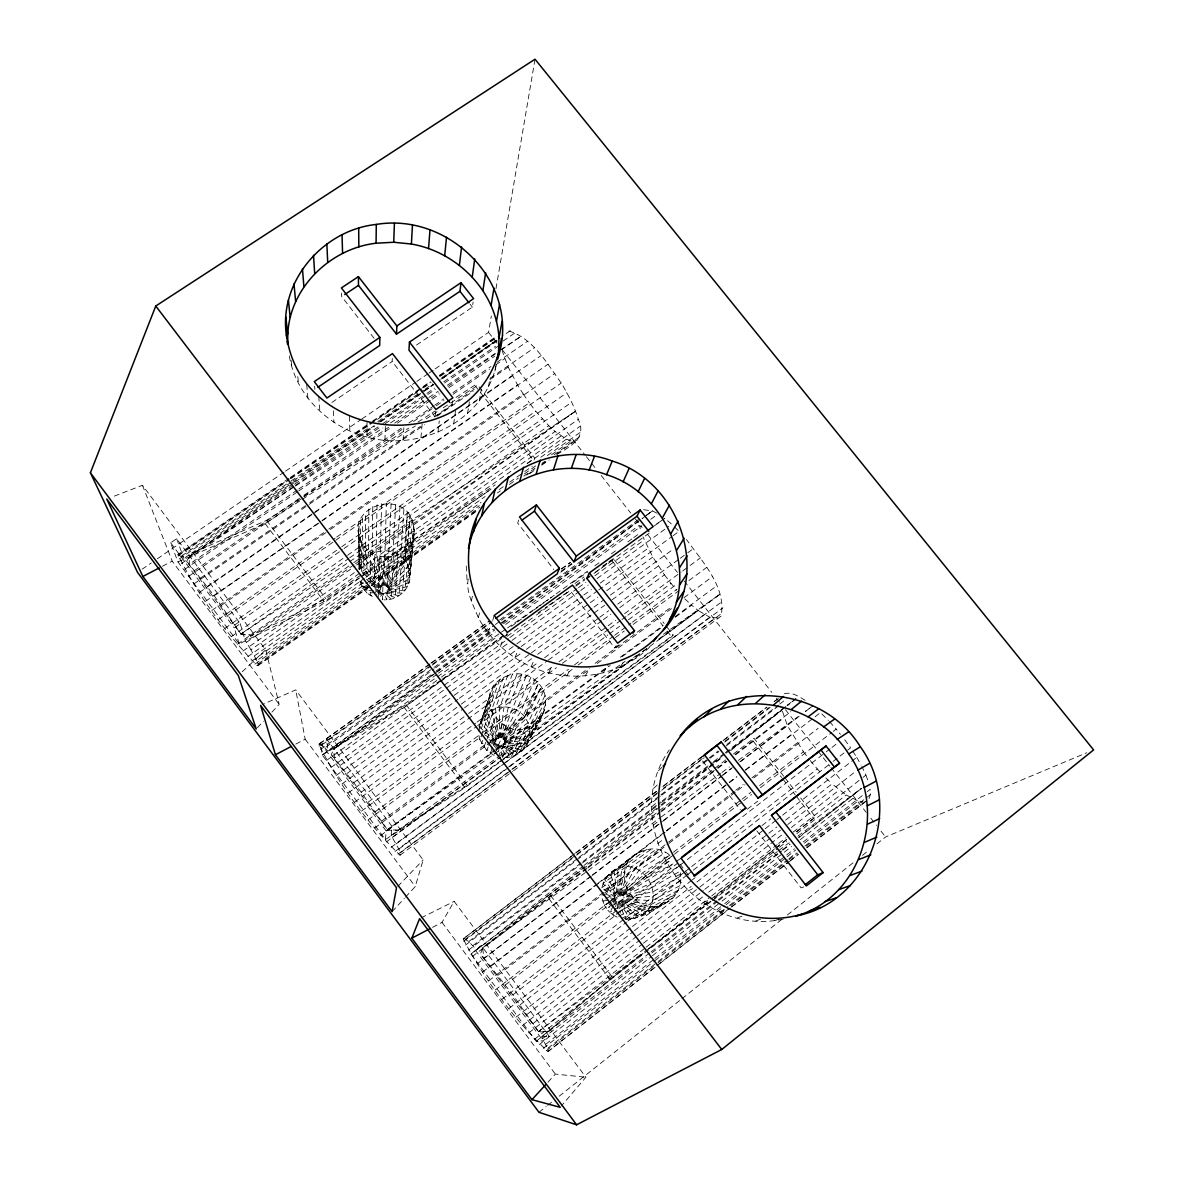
<?xml version="1.0" encoding="UTF-8"?>
<svg xmlns="http://www.w3.org/2000/svg" width="1184" height="1184" viewBox="0 0 1184 1184"><rect width="100%" height="100%" fill="white"/><g stroke="black" fill="none" stroke-linecap="round" stroke-linejoin="round"><path stroke-width="0.75" stroke-dasharray="5 3.75" d="M366.877 585.68L366.862 592.947L374.04 597.683M366.907 576.593L366.966 549.332C330.676 507.285 415.54 480.038 414.104 533.718L409.945 578.517C408.465 590.994 396.314 600.643 383.882 599.844M496.333 364.583C484.641 420.483 420.128 452.199 366.996 437.074L367.025 422.407M368.831 509.061L368.564 555.947L381.337 586.258C375.284 604.402 400.518 583.964 381.337 586.258M618.966 902.445C636.415 892.899 602.789 890.486 618.966 902.445L625.729 919.346C643.119 918.68 658.866 907.61 672.823 898.079C679.202 891.508 682.176 881.799 680.282 872.815M499.411 737.676L499.692 707.159L512.45 674.096C523.52 672.231 535.257 677.426 541.325 686.883C554.097 706.138 535.242 726.843 527.531 743.596C523.032 752.787 512.716 758.456 502.549 757.582L499.885 746.157C483.99 734.406 517.319 737.04 499.885 746.157M370.281 591.985L370.252 595.611L376.749 594.087M370.37 582.957L370.681 552.232L366.966 549.332M617.648 893.89L617.915 868.508C631.871 855.44 651.57 840.063 669.611 855.055L642.868 872.608L621.866 894.586M372.768 506.574L372.161 553.638L381.944 585.858M384.045 585.355L386.369 503.318M374.233 586.879L374.825 554.497L370.681 552.232M377.074 504.754L376.098 551.966L382.61 585.577M617.367 908.794L617.53 902.09M378.199 597.313L379.324 556.066L374.825 554.497M381.662 503.659L380.286 550.945L383.32 585.399M384.918 440.226L385.377 425.648M379.324 556.066L384.016 556.88L382.432 599.844L383.675 593.658M435.15 416.872L392.156 361.549L392.289 358.382M391.09 503.748L388.914 551.019L384.77 585.414M414.104 533.718C412.58 546.268 401.228 556.14 388.781 556.909L386.783 599.859L384.4 593.658M387.508 587.057L405.106 560.728L407.311 512.583L403.744 559.1L387.272 586.776M395.663 504.932L393.088 552.099L385.481 585.592M393.458 556.169L391.075 599.178L385.126 593.539M403.078 440.478L403.848 427.735M399.97 506.841L397.04 553.846L386.147 585.888M397.942 554.689L395.16 597.802L385.821 593.302M403.892 509.416L400.621 556.199L386.739 586.287M402.086 552.484L398.949 595.774L386.458 592.962M513.486 770.814L721.026 616.154C726.902 587.427 702.053 561.423 686.468 539.504M405.772 549.642L402.323 593.154L387.02 592.533M408.909 546.238L405.18 590.032L387.508 592M412.284 520.324L408.273 566.204L409.945 578.517L388.308 590.061M498.686 751.44L499.16 746.038M411.381 542.376L407.444 586.465L387.893 591.408M420.927 437.799L422.244 423.191M413.675 524.675L409.56 570.2L388.248 588.655M385.422 839.53L386.206 830.99L320.494 743.138L322.211 754.948L385.422 839.53L464.898 787.612L499.1 762.659M413.127 538.172L409.042 582.602L388.16 590.757M414.296 529.189L410.123 574.344L388.337 589.351M783.349 919.036C692.684 939.534 615.488 826.388 669.256 749.931M665.053 903.614C630.584 920.294 606.001 863.772 642.261 850.541M435.342 415.036L435.742 411.351M388.041 587.989L408.273 566.204L405.106 560.728L410.138 516.254L406.319 562.459L387.701 587.353M429.57 664.106L318.733 744.203C339.038 784.903 367.573 823.324 400.014 855.248L400.458 852.702L398.875 849.046L391.12 835.504L392.156 826.58L326.458 738.831L327.983 751.115L434.498 672.32M437.962 432.308L439.279 420.868M542.982 713.893C513.338 761.164 457.69 689.34 512.45 674.096M500.136 737.602L504.029 706.804L517.186 673.711M452.51 400.814L451.918 405.298L436.541 415.91M453.635 424.168L455.722 409.294M416.516 345.032L472.386 307.115L473.112 302.024M618.359 893.698L622.133 867.354L646.878 849.283M467.547 413.63L469.412 401.894M556.746 454.582C571.162 446.072 587.057 437.858 578.325 419.299C574.388 406.467 568.142 394.494 561.231 383.039C546.697 363.088 532.001 336.241 506.264 330.366M435.135 368.89L488.548 332.364L491.345 315.98M495.992 288.659L535.02 59.2M479.254 401.021L481.34 389.077M488.474 386.724L490.072 378.022M494.912 371.14L496.259 364.036M649.631 647.115C618.788 677.026 570.111 684.204 531.187 666.829C508.854 656.602 490.058 639.345 478.306 617.752C473.526 605.039 464.942 591.142 468.627 577.215M471.276 601.117L472.727 594.871M500.862 737.662L508.365 707.174L521.937 674.11M478.306 617.752L480.112 610.722M617.16 917.186L613.253 915.04L615.058 908.38M615.517 906.722L616.879 901.72M614.925 897.146L601.709 887.793L604.772 879.549L610.396 872.874L637.939 852.554M619.099 893.624L626.484 866.954L651.644 848.839M518.607 520.042L517.719 523.136L553.801 569.563M488.134 633.055L490.102 626.262M492.692 620.534L494.187 615.414M405.52 897.117L415.273 886.564L423.132 859.939L295.719 689.887L262.241 704.628M495.948 740.992L479.12 726.813L491.301 691.012M869.041 798.564L870.27 794.686L870.166 789.388L867.25 791.667M500.477 646.612L502.652 640.026M443.29 407.755L475.835 386.62L476.723 383.971L455.085 398.002M506.204 635.734L507.3 632.463M649.661 952.987L548.902 1031.279L538.779 1032.078L480.467 954.141L483.768 944.329L582.484 866.644M479.12 726.813L489.969 695.511M493.402 686.809L480.364 722.699L496.155 740.296M478.617 731.105L489.406 700.173M496.2 683.035L484.833 715.388L482.288 718.851L496.466 739.645M481.252 728.634L489.673 704.894M499.604 679.808L487.956 712.413L484.833 715.388L496.91 739.068M494.068 755.407L486.772 750.582L479.816 739.645L490.738 709.497M503.526 677.189L491.538 710.015L498.035 738.15M501.587 737.854L512.598 708.254L526.569 675.294M482.732 740.34L481.503 743.656L484.804 743.685M485.188 733.725L492.588 713.893M507.847 675.265L495.489 708.239L498.701 737.854M514.966 657.978L517.378 651.57M495.149 717.918L483.842 747.341L487.068 746.616M488.134 747.163L486.772 750.582L492.751 747.385M488.814 745.446L498.375 721.47M503.644 739.334L524.808 717.06L538.424 683.109L523.417 715.388L503.407 739.053M502.149 724.445L490.22 753.305L494.009 749.368M619.839 893.683L630.865 867.295L656.439 849.224M531.187 666.829L534.517 659M494.794 753.734L506.367 726.754M530.935 677.233L516.579 710.015L502.253 738.15M501.454 760.232L467.103 785.288L398.298 830.191L387.76 830.221L331.254 754.696L335.176 745.905L406.053 704.628L440.611 680.297M498.227 756.857L510.911 728.323M479.002 386.872L534.813 458.208L533.732 460.62L475.835 386.62M534.931 679.868L520.22 712.413L502.874 738.55M496.259 750.612L498.464 745.802M502.549 757.582L515.662 729.122M520.457 729.122L506.93 757.568L500.625 746.157M548.636 672.882L551.596 666.725M525.163 728.323L511.222 756.828L501.335 746.038M543.545 691.071L528.079 722.684L504.192 740.281M545.025 695.556L529.426 726.784L504.414 740.977M529.648 726.739L515.336 755.377L502.031 745.802M545.72 700.218L530.047 731.061L527.531 743.596L504.088 743.818M533.792 724.43L519.11 753.246L502.667 745.432M545.602 704.909L529.929 735.368L504.502 742.427M537.462 721.456L522.47 750.523L503.23 744.988M544.684 709.512L529.085 739.586L504.354 743.138M540.555 717.904L525.296 747.267L503.718 744.44M566.81 675.975L570.866 668.338M504.517 741.702L530.047 731.061L528.079 722.684L524.808 717.06L541.325 686.883L526.051 718.836L503.851 739.645M620.564 893.861L635.127 868.375L661.116 850.408M360.928 575.098L325.852 598.69L252.296 635.26L241.388 634.58L186.613 561.349L191.098 553.535L290.938 483.842M432.5 927.368L442.017 922.38L454.153 901.364L585.902 1077.233L561.379 1105.96M585.148 676.02L589.573 668.383M613.49 905.967L609.745 912.257L613.253 915.04M614.422 904.398L616.287 901.261M536.411 615.029L570.111 590.55L614.718 647.959L616.183 645.576M603.115 673L607.895 665.319M593.939 573.441L612.024 560.698L613.386 558.611L664.135 623.465M620.179 667.036L623.687 661.693M574.062 854.108L463.181 938.956C484.981 980.174 514.019 1019.676 547.985 1051.584L729.818 908.098M635.838 658.319L638.62 654.234M621.245 894.172L639.168 870.166L665.556 852.376M500.58 761.578L671.58 636.829L673.163 634.994L665.26 624.9M380.552 596.322L382.95 593.524M547.97 1082.176L555.355 1074.095L585.902 1077.233M392.111 911.636L404.306 898.434M257.461 727.672L263.499 721.204M271.95 712.146L279.187 704.376L265.704 649.824L142.45 485.277L111.858 497.073M397.794 886.431L423.132 859.939M495.282 748.066L497.813 745.446M658.393 770.754L661.96 767.306M471.025 954.067L481.178 945.483L549.05 1036.148L543.13 1040.795L536.248 1041.328L471.025 954.067L549.731 894.438L612.646 977.54L541.754 1036.873L548.547 1050.741M463.802 938.216L468.672 941.606L476.619 949.805L481.178 945.483M242.202 671.802L265.704 649.824M653.553 788.411L658.245 784.074M611.906 904.221L606.756 908.927L609.745 912.257L612.912 910.422M613.194 903.052L615.784 900.698M704.406 754.756L700.44 758.263L740.311 809.575M651.777 806.778L657.608 801.731M536.248 1041.328L609.923 979.257L643.104 952.972M622.414 895.089L646.124 875.657L671.683 859.347M783.616 776.142L754.001 738.298L752.136 739.793L781.647 777.518M653.139 825.352L658.778 820.852M660.169 806.644L482.584 947.851L483.975 958.226L512.864 994.871L538.779 1032.078M661.619 805.505L722.255 757.286M730.913 750.404L785.776 706.774L730.558 750.138M538.957 1112.279L546.179 1106.537M547.615 1105.382L553.402 1100.794M559.174 1096.206L680.504 999.858M681.94 998.719L781.603 919.568M787.375 914.98L853.812 862.218M862.485 855.336L868.257 850.748M876.93 843.866L885.588 836.984L1086.779 752.758M648.891 948.399L709.497 900.417M710.948 899.263L774.454 848.987M775.89 847.848L787.434 838.701M796.107 831.849L815.51 816.901L800.71 797.972M612.646 977.54L643.075 953.446M648.876 948.858L708.284 901.808M714.085 897.22L787.982 838.701M796.669 831.819L815.51 816.901M583.934 865.504L659.414 806.112M660.879 804.957L721.84 756.99M543.278 1048.402L653.553 961.734M655.004 960.594L724.652 905.849M726.103 904.709L785.584 857.956M787.049 856.816L795.752 849.979M804.454 843.126L858.134 800.932L862.87 801.701L806.215 846.264M547.852 1048.24L656.78 962.577M658.23 961.438L727.938 906.618M729.388 905.479L787.478 859.791M788.944 858.652L796.196 852.939M804.913 846.086L870.27 794.686M546.194 1050.785L656.602 963.954M658.052 962.814L724.86 910.244M730.676 905.671L787.33 861.108M788.781 859.969L797.498 853.116M731.268 906.959L789.269 861.316M790.72 860.176L797.972 854.478M806.674 847.626L867.591 799.703M547.985 1051.584L658.023 964.99M659.473 963.85L730.424 908.01M731.875 906.87L788.352 862.44M789.787 861.301L798.475 854.463M807.162 847.626L866.54 800.902M534.472 1039.286L712.783 899.529M714.233 898.39L778.036 848.38M779.486 847.256L786.724 841.572M796.876 833.61L846.175 794.982L858.134 800.932M542.746 1038.531L646.064 957.471M651.896 952.913L717.371 901.542M718.821 900.388L781.396 851.296M782.861 850.156L790.128 844.444M798.86 837.606L861.434 788.514L798.608 837.266M539.327 1044.525L650.978 956.879M652.428 955.74L720.568 902.252M722.018 901.113L782.92 853.294M784.37 852.169L791.622 846.471M800.325 839.648L852.524 798.667M545.913 1044.14L653.509 959.602M654.959 958.463L723.306 904.768M724.756 903.629L794.553 848.795M803.27 841.942L865.8 792.821M522.618 1025.433L635.926 936.973M637.377 935.834L698.397 888.207M699.848 887.082L776.837 826.98M785.554 820.172L832.041 783.882L846.175 794.982M533.14 1023.464L639.33 940.481M640.796 939.341L703.34 890.457M704.806 889.317L770.266 838.154M771.716 837.029L780.448 830.206M787.715 824.523L856.091 771.08M528.848 1032.862L641.994 944.344M643.445 943.204L702.926 896.673M708.728 892.144L782.698 834.261M791.415 827.453L839.278 789.994M548.902 1031.279L538.454 1031.575L644.703 948.369M646.153 947.23L710.208 897.072M711.658 895.933L777.148 844.636M778.613 843.496L785.88 837.798M793.162 832.1L861.567 778.524M863.032 777.385L865.933 775.106L861.908 766.536M515.972 1017.189L630.998 927.605M632.448 926.48L690.686 881.118M692.152 879.978L695.052 877.714M762.037 825.559L770.769 818.751M526.969 1014.451L633.026 931.778M634.476 930.639L691.13 886.476M696.947 881.947L763.769 829.836M765.219 828.711L775.387 820.778M776.852 819.654L781.203 816.25M782.654 815.125L856.742 757.36L852.362 750.567M512.864 994.871L619.247 912.376M620.697 911.236L678.994 866.037M680.445 864.897L824.73 753.024M826.18 751.884L830.561 748.495M832.012 747.37L837.843 742.842M509.061 1008.398L623.006 919.864M624.456 918.74L684.352 872.208M685.817 871.069L690.198 867.665M691.663 866.525L817.286 768.934L820.956 772.856M520.146 1004.816L626.41 922.188M627.86 921.048L686.098 875.775M687.549 874.636L691.915 871.246M693.38 870.107L831.671 762.57M833.136 761.43L846.234 751.248M847.685 750.123L850.6 747.859L843.674 738.328M651.126 951.862L716.838 900.802M718.303 899.662L781.085 850.882M782.55 849.742L789.846 844.074M495.223 989.987L609.153 901.912M610.618 900.787L671.964 853.368M673.43 852.228L740.622 800.295M742.087 799.17L750.848 792.392M759.61 785.614L803.433 751.736L787.419 725.659L780.656 706.108M505.361 984.925L611.743 902.652M613.208 901.527L672.956 855.322M674.421 854.197L751.648 794.464M760.394 787.7L831.804 732.467M833.27 731.342L836.185 729.092L840.462 734.361M502.09 999.237L617.426 909.86M618.892 908.735L677.292 863.476M747.37 809.16L757.597 801.242M488.637 980.855L604.21 891.744M605.66 890.62L667.11 843.245M668.575 842.12L734.406 791.356M735.856 790.231L743.182 784.592M751.958 777.829L797.306 742.856M497.902 975.305L603.174 894.112M604.639 892.973L667.51 844.488M668.975 843.348L736.241 791.474M737.706 790.35L745.017 784.711M753.794 777.947L818.129 728.323M590.653 876.367L483.975 958.226L480.467 954.141M592.104 875.242L662.241 821.4M663.706 820.29L720.701 776.541M722.151 775.431L732.393 767.572M739.689 761.963L799.6 715.98M805.446 711.495L812.757 705.886L805.312 711.332M476.989 963.939L591.201 876.264M592.666 875.139L661.486 822.318M662.951 821.193L721.515 776.23M722.98 775.106L731.771 768.372M740.562 761.623L787.419 725.659M482.51 972.108L596.336 884.537M597.802 883.412L664.934 831.76M666.4 830.635L727.701 783.482M729.152 782.358L736.448 776.748M745.21 770.014L791.918 734.08M490.694 966.322L665.112 832.13M666.577 831.005L728.13 783.645M729.596 782.52L736.922 776.882M745.713 770.118L820.468 712.62L828.356 720.42M472.816 945.705L581.462 862.618M582.928 861.493L660.761 801.982M662.226 800.858L712.146 762.688M713.612 761.564L723.898 753.705M725.363 752.58L785.569 706.552M787.034 705.427L791.43 702.053M468.361 950.234L581.048 864.039M582.513 862.914L660.08 803.596M661.545 802.471L711.303 764.42M712.768 763.295L724.475 754.341M725.94 753.231L730.321 749.872M731.786 748.747L781.544 710.696M476.619 949.805L483.768 944.329M586.79 868.005L482.584 947.851L586.687 871.557M588.256 866.88L660.154 811.78M661.634 810.655L715.935 769.052M717.4 767.928L726.206 761.179M735.012 754.43L790.779 711.702M472.224 956.568L586.376 869.13M587.826 868.005L659.532 813.082M660.998 811.958L716.616 769.348M718.066 768.238L726.858 761.504M735.634 754.785L783.926 717.785M575.542 852.983L656.395 791.312M663.75 785.702L701.979 756.546M724.031 739.734L766.67 707.203M774.01 701.609L776.956 699.359M463.181 938.956L574.743 853.856M576.223 852.732L656.957 791.149M662.833 786.664L701.002 757.553M723.024 740.755L767.054 707.159M774.395 701.564L780.271 697.08M465.652 939.09L575.557 855.218M577.022 854.108L657.638 792.599M663.499 788.13L703.059 757.938M725.052 741.154L769.008 707.603M463.758 941.28L575.172 856.254M576.638 855.129L660.213 791.356M661.678 790.231L704.184 757.79M724.712 742.131L770.162 707.44M468.672 941.606L577.244 858.681M578.71 857.571L659.414 795.944M660.879 794.819L707.825 758.959M709.29 757.834L718.096 751.115M726.902 744.396L778.258 705.176M779.723 704.051L785.599 699.566M465.504 945.084L660.287 796.299M661.752 795.174L708.609 759.388M710.074 758.263L718.866 751.559M726.177 745.964L778.894 705.694M725.792 759.936L547.23 896.421L609.923 979.257M733.429 754.016L754.001 738.298M538.454 1031.575L643.134 952.72M644.614 951.61L710.962 901.631M712.428 900.521L777.296 851.651M778.776 850.541L789.092 842.771M797.942 836.111L861.345 788.352M435.564 672.986L333.77 749.072L334.317 758.189L361.179 792.155L387.76 830.221M437.029 671.876L494.572 628.867M501.942 623.361L640.618 519.702M643.578 509.727L652.428 510.881L642.098 518.607L652.428 510.881L656.765 513.101M395.027 851.474L507.344 767.898M508.824 766.788L709.793 617.219L718.303 618.063L721.026 616.154M398.875 849.046L508.395 767.543M509.875 766.433L722.98 607.821M398.061 854.123L510.437 770.414M511.917 769.319L714.514 618.418M400.458 852.702L511.281 770.133M512.761 769.038L722.61 612.72M400.014 855.248L512.524 771.406M391.12 835.504L498.064 756.99M392.274 837.369L500.506 757.05M501.986 755.954L648.773 647.026M659.162 639.33L719.946 594.22L661.264 635.778M386.221 842.002L500.61 757.124M502.09 756.028L698.175 610.515L709.793 617.219M391.046 847.389L704.302 614.555M396.122 843.896L504.28 763.502M505.775 762.392L722.077 601.605M435.978 671.224L492.307 629.488M501.202 622.902L640.559 519.672M614.718 647.959L618.892 644.88M381.677 821.03L488.385 742.19M489.865 741.095L587.693 668.827M595.093 663.351L672.157 606.415M684.026 597.654L712.176 576.845M374.618 828.03L490.368 742.472M491.863 741.376L589.81 668.99M597.224 663.514L671.417 608.665M398.298 830.191L387.405 829.673L494.187 750.612M495.667 749.516L608.369 666.044M620.224 657.268L663.232 625.418M675.102 616.627L716.616 585.888M386.206 830.99L392.156 826.58M380.686 835.49L494.69 751.056M496.185 749.96L610.189 665.512M622.029 656.75L660.524 628.23M675.324 617.264L691.619 605.202L698.175 610.515M630.658 858.681L607.303 875.968L615.872 895.148M622.651 895.385L671.757 859.436M592.992 645.872L607.762 635.009M609.242 633.928L619.572 626.306M628.438 619.794L677.159 583.919M375.269 811.691L480.808 733.917M482.302 732.822L568.512 669.271M574.462 664.89L613.12 636.415M614.6 635.32L630.954 623.258M632.434 622.162L677.041 589.306M688.925 580.53L706.759 567.388M368.165 819.816L482.806 735.279M484.3 734.184L572.138 669.419M578.103 665.023L613.83 638.679M615.325 637.584L624.249 630.998M633.188 624.397L677.855 591.467M354.8 802.042L546.845 661.146M548.34 660.05L601.931 620.727M603.426 619.632L610.87 614.17M619.794 607.614L664.461 574.847L652.813 557.057L642.942 536.84M368.357 801.968L475.613 723.143M477.093 722.048L553.076 666.207M559.026 661.826L606.696 626.78M608.191 625.685L615.636 620.224M624.575 613.652L681.17 572.05M682.665 570.954L688.629 566.574M690.109 565.478L700.543 557.812M361.505 811.084L476.086 726.798M477.566 725.703L556.436 667.702M562.4 663.321L608.532 629.385M610.012 628.29L620.431 620.623M621.911 619.543L626.38 616.257M627.875 615.162L671.017 583.416L676.715 590.12M499.559 755.895L636.563 655.403M658.896 639.005L719.946 594.22M353.957 782.58L459.821 705.19M461.316 704.095L529.899 653.953M531.394 652.858L592.533 608.176M594.028 607.081L602.967 600.54M610.426 595.093L673.06 549.317M348.214 792.94L463.018 708.92M464.513 707.84L531.601 658.733M537.566 654.367L604.669 605.261M612.113 599.814L658.334 565.982M361.179 792.155L467.044 714.559M468.538 713.464L538.631 662.093M544.596 657.712L598.275 618.374M599.755 617.278L608.709 610.722M617.663 604.151L678.787 559.336M680.282 558.256L686.246 553.875M687.741 552.78L693.706 548.414M588.182 870.462L659.562 818.159M661.057 817.064L720.538 773.463M722.033 772.382L729.462 766.921M738.387 760.38L797.883 716.794M627.905 862.618L604.772 879.549L615.443 895.755M336.138 775.461L451.045 691.767M452.54 690.686L515.218 645.028M516.698 643.948L582.365 596.129M583.86 595.034L591.319 589.602M600.273 583.076L648.018 548.296M346.927 773.537L452.673 696.429M454.168 695.348L519.702 647.559M521.197 646.479L585.236 599.77M586.731 598.69L597.15 591.082M598.645 590.002L671.624 536.781M673.119 535.701L679.083 531.35L674.199 526.599M341.954 784L457.956 699.3M459.451 698.22L520.427 653.701M526.377 649.365L588.848 603.751M590.342 602.671L597.772 597.239M606.696 590.727L652.813 557.057M502.934 759.151L673.163 634.994M441.958 680.045L334.317 758.189L331.254 754.696M443.452 678.965L503.259 635.542M575.024 583.46L583.993 576.948M654.264 525.933L664.727 518.34L654.145 525.711M507.107 636.311L534.946 616.094M595.611 572.035L649.883 532.608M330.958 767.543L508.41 638.576M509.904 637.48L577.008 588.714M578.488 587.634L585.947 582.217M594.901 575.705L644.111 539.948M340.311 765.323L510.511 641.521M512.006 640.44L579.183 591.556M580.678 590.476L588.152 585.044M597.106 578.532L668.768 526.406M320.464 749.605L432.5 668.56M433.98 667.48L489.258 627.49M499.707 619.928L638.62 519.436M318.733 744.203L321.663 745.062L324.86 747.918L434.054 668.901M435.549 667.82L493.876 625.611M495.371 624.53L499.855 621.274M501.35 620.194L637.466 521.7M646.434 515.218L652.428 510.881M322.995 754.43L494.586 630.14M503.54 623.657L639.33 525.296L640.722 530.476M436.94 674.273L333.77 749.072L500.003 633.174M438.435 673.193L495.252 632.004M505.716 624.412L641.772 525.77M650.741 519.273L658.215 513.841M326.532 760.468L439.871 678.254M441.351 677.159L498.02 636.06M511.444 626.321L515.913 623.08M517.408 622L521.878 618.744M523.372 617.663L532.326 611.181M533.806 610.1L538.291 606.844M539.771 605.764L548.725 599.282M550.22 598.201L554.689 594.945M556.184 593.865L587.501 571.147M594.945 565.745L599.43 562.489M611.358 553.846L615.828 550.59M627.757 541.946L632.226 538.69M633.721 537.61L638.191 534.369M431.065 663.025L489.48 620.816M561.364 568.868L570.362 562.385M319.606 743.818L430.088 663.987M431.583 662.907L489.806 620.845M561.468 569.06L570.422 562.592M319.029 746.157L431.198 665.068M432.693 663.987L491.02 621.822M561.32 571.014L571.783 563.451M321.663 745.062L430.769 666.178M432.264 665.097L492.056 621.881M560.802 572.168L572.76 563.525M657.608 843.585L663.351 839.441M625.848 866.969L602.893 883.53L615.132 896.436M387.405 829.673L492.736 755.096M494.246 754.03L625.152 661.338M288.911 478.41L177.955 554.393C197.269 595.093 225.848 633.026 257.12 665.6L258.171 665.526L258.082 663.869L256.824 660.628L481.074 502.356M499.145 489.599L503.659 486.417M509.682 482.169L523.224 472.608M524.734 471.543L532.252 466.23M547.304 455.618L580.412 432.249M254.974 664.091L367.884 584.378M369.393 583.327L479.268 505.731M497.339 492.973L500.344 490.857M509.386 484.478L518.414 478.099M524.438 473.852L536.47 465.342M551.537 454.715L571.102 440.892L574.95 441.07L577.851 439.664M258.082 663.869L369.822 584.94M371.332 583.875L480.038 507.092M523.831 476.16L535.908 467.636M541.946 463.358L544.98 461.227M554.038 454.834L579.701 436.704M257.12 665.6L370.104 585.784M371.613 584.718L478.558 509.164M526.762 475.11L534.28 469.796M541.813 464.468L546.342 461.286M556.88 453.827L574.95 441.07M258.171 665.526L369.763 586.687M371.273 585.621L478.336 509.978M529.603 473.748L534.132 470.551M541.665 465.223L549.213 459.91M601.709 887.793L624.575 871.631M293.41 483.25L189.484 556.347L189.233 564.265L214.186 595.715L241.388 634.58M294.92 482.184L374.751 426.048M380.774 421.815L422.954 392.156M424.464 391.09L433.492 384.741M442.535 378.377L496.762 340.237L440.729 379.294M510.319 330.706L502.712 335.93M242.883 651.067L357.509 570.451M359.018 569.386L555.104 431.494L566.411 439.19L571.102 440.892M256.824 660.628L250.919 649.735L361.061 572.227M362.57 571.162L578.325 419.299M247.737 656.706L362.215 576.075M363.71 575.01L561.024 436.023M254.412 655.877L364.435 578.325M365.945 577.259L491.034 489.081M527.206 463.58L579.968 426.388M251.822 661.101L366.211 580.412M367.721 579.346L485.129 496.525M540.822 457.246L566.411 439.19M442.106 679.231L503.703 635.852M575.824 585.059L584.837 578.71M602.863 566.011L607.377 562.844M608.887 561.778L613.386 558.611M322.211 754.948L404.055 707.218L438.716 682.798M440.226 681.732L502.016 638.206M503.526 637.14L508.04 633.958M538.187 612.72L547.23 606.356M548.725 605.29L569.83 590.431M575.853 586.184L584.896 579.82M353.972 564.768L252.296 635.26L241.003 633.988L348.214 558.848M349.724 557.797L571.694 402.234M237.348 644.318L352.255 563.673M353.764 562.622L548.799 425.737L555.104 431.494M250.919 649.735L245.103 640.307L252.296 635.26M246.405 642.379L355.111 566.011M356.621 564.946L575.542 411.174L241.003 633.988M621.126 902.045L638.576 916.964C672.719 900.373 639.848 848.602 610.396 872.874L616.39 894.63M224.96 628.334L340.178 547.837M341.688 546.786L535.73 411.203L548.799 425.737M234.891 624.841L342.516 549.598M344.041 548.532L566.87 392.762M239.227 643.918L234.284 627.875L240.263 623.687L176.638 538.705L170.644 542.805L177.94 561.912L239.227 643.918L324.135 601.59L359.314 577.925M231.324 636.681L346.054 556.332M347.563 555.281L542.287 418.914M292.463 482.776L374.159 425.752M380.212 421.534L433.166 384.563M218.404 619.513L335.19 538.128M336.7 537.062L529.322 402.826L535.73 411.203M228.246 615.206L334.199 541.34M335.708 540.274L561.231 383.039M501.513 632.123L506.042 628.956M507.566 627.905L551.389 597.358M572.538 582.602L587.649 572.064M205.454 601.324L320.583 521.493M322.107 520.442L517.541 384.933L508.173 367.04L502.253 351.056M214.186 595.715L320.464 522.026M321.974 520.975L548.177 364.124M211.847 610.426L327.272 530.195M328.797 529.13L523.21 393.991L517.541 384.933M221.275 605.394L328.945 530.521M330.469 529.47L554.926 373.389M355.496 563.717L575.542 411.174M207.23 586.494L313.494 512.998M315.018 511.947L541.192 355.526M199.371 592.444L512.494 375.861M194.561 570.525L302.468 496.244M303.992 495.193L401.258 428.223M408.865 422.999L433.181 406.26M434.706 405.209L443.822 398.934M452.939 392.659L490.946 366.492M497.014 362.319L527.413 341.392M188.833 576.223L404.484 427.72M413.601 421.445L434.868 406.808M436.378 405.757L443.985 400.532M453.087 394.257L489.54 369.156M495.608 364.983L504.724 358.708M200.614 577.999L308.269 503.733M309.794 502.682L420.483 426.329M434.128 416.901L475.065 388.663M490.235 378.199L534.206 347.859M193.791 583.993L307.692 505.39M309.216 504.34L424.642 424.686M436.792 416.309L473.245 391.149M489.954 379.62L508.173 367.04M604.299 890.116L624.086 876.471M177.955 554.393L183.875 558.478L191.098 553.535L266.563 520.383L302.112 497.31M293.01 485.277L189.484 556.347L293.869 487.068M294.535 484.226L381.322 424.656M382.832 423.62L425.47 394.361M426.995 393.31L434.602 388.086M443.734 381.81L495.504 346.276M503.111 341.051L515.292 332.689M181.404 563.569L293.958 486.328M295.467 485.277L379.132 427.868M385.214 423.68L426.284 395.5M427.809 394.464L435.416 389.24M444.533 382.98L499.293 345.388M297.302 490.013L189.233 564.265L186.613 561.349M298.827 488.977L388.633 427.276M394.716 423.088L429.718 399.038M431.242 397.987L438.85 392.762M447.996 386.487L495.178 354.06M501.261 349.872L521.049 336.286L501.098 349.532M184.66 569.356L297.11 492.07M298.634 491.02L391.327 427.306M397.395 423.132L430.828 400.148M432.352 399.112L439.945 393.887M449.062 387.612L494.646 356.28M142.08 569.208L151.241 562.948M157.339 558.774L284.027 472.179M285.551 471.128L360.35 420.009M361.875 418.958L415.288 382.447M416.812 381.411L427.498 374.1M429.022 373.064L433.61 369.926M290.435 477.374L370.992 422.2M372.516 421.164L430.266 381.603M439.397 375.358L495.637 336.848M179.095 554.452L288.659 479.402M290.184 478.366L370.829 423.117M372.353 422.081L421.045 388.737M422.57 387.686L430.177 382.476M439.308 376.216L495.608 337.662M177.97 555.962L289.31 479.698M290.835 478.647L421.992 388.811M423.517 387.76L431.139 382.536M440.285 376.275L499.766 335.531M181.404 556.125L289.518 482.036M291.042 480.985L370.222 426.728M377.844 421.504L423.517 390.202M425.041 389.151L432.663 383.927M441.795 377.666L496.614 340.104M179.139 559.055L291.841 481.799M293.366 480.748L372.56 426.462M378.643 422.288L422.821 392.008M424.346 390.972L433.477 384.696M442.609 378.436L500.492 338.757M331.875 402.471L392.156 361.549M362.452 574.077L495.164 484.863M527.191 463.344L534.813 458.208M360.854 576.904L489.362 490.472M603.085 895.652L624.427 881.355M295.393 486.047L382.891 427.972M390.572 422.88L427.409 398.431M428.948 397.41L438.154 391.297M447.374 385.185L499.559 350.553M177.94 561.912L265.068 523.535L300.706 500.373M302.26 499.367L415.392 425.885M426.24 418.825L437.088 411.78M303.652 496.303L408.732 428.105M417.996 422.081L435.002 411.055M605.66 899.041L625.581 886.12M665.082 860.931L670.988 857.112M622.873 895.696L673.119 864.142M627.505 890.634L604.343 905.153L606.756 908.927L609.878 907.048M681.066 858.296L677.337 860.635L689.665 876.678M611.432 906.1L630.154 894.793M676.937 867.502L650.919 883.131L623.213 896.362M614.496 909.49L633.455 898.434M678.491 872.105L652.34 887.364L623.45 897.072M675.354 876.87L681.466 873.363M680.8 876.027L653.035 891.759L623.568 897.812M616.464 913.234L637.303 901.483M680.756 880.896L652.976 896.214L623.554 898.567M618.699 916.342L641.595 903.836M679.912 885.662L652.192 900.565L623.42 899.292M494.246 746.586L497.236 744.988M379.531 594.753L382.269 593.288M621.363 918.636L646.198 905.42M647.544 877.359L672.986 863.935M678.269 890.205L650.682 904.709L623.169 899.988M162.415 566.248L172.198 561.142L279.187 704.376M295.778 744.085L305.176 739.171L295.719 689.887M625.729 919.346L650.993 906.204M675.886 894.379L648.492 908.528L622.799 900.639M655.818 906.16L630.14 919.302L619.706 902.445M672.823 898.079L645.694 911.917L622.325 901.202M688.126 890.93L694.49 887.704M660.554 905.286L634.461 918.503L620.431 902.312M669.182 901.187L642.35 914.744L621.763 901.675M421.223 917.837L454.153 901.364M610.648 902.238L604.343 905.153L601.561 896.673M612.217 901.512L615.369 900.062M703.015 902.682L709.69 899.677M719.606 911.754L725.422 909.401M803.773 886.89L801.168 887.882L754.844 828.267M737.366 917.896L741.954 916.209M755.792 920.915L760.602 919.272M774.306 920.723L779.353 919.08M378.377 593.702L381.633 592.947M493.521 745.165L496.747 744.44M784.311 693.75C791.963 691.589 799.17 696.74 805.446 700.454M602.597 901.024L609.73 900.077M611.506 899.84L615.073 899.366M541.754 1036.873L549.05 1036.148M375.742 592.666L366.862 592.947L361.712 586.184L359.196 578.177M377.504 592.607L381.056 592.488M384.016 556.88L388.781 556.909M491.404 743.774L496.348 743.818M373.937 591.082L363.991 589.78L363.962 582.454M375.609 591.304L380.582 591.956M609.893 897.901L614.91 898.641M490.65 741.983L496.066 743.152M366.759 587.59L361.712 586.184L361.668 580.648M375.15 589.943L380.197 591.364M289.34 356.044C295.837 395.604 328.9 427.128 366.996 437.074M489.081 739.63L495.904 742.442M606.356 894.349L614.851 897.886M363.414 583.682L360.114 582.276L360.069 578.71M374.973 588.596L379.916 590.698M371.865 585.458L379.768 590.017M484.892 734.953L495.859 741.717M366.418 579.464L379.738 589.306M667.539 520.694L671.757 524.231M362.289 572.346L379.827 588.611M684.781 598.793L691.619 605.202M825.87 777.977L832.041 783.882M324.86 747.918L327.983 751.115M829.481 721.663L836.185 729.092M380.049 587.93L360.868 565.863L360.424 519.82M810.152 760.513L817.286 768.934M405.106 560.728C393.34 543.989 363.606 549.42 359.596 569.844L359.018 524.157M524.808 717.06C516.461 705.768 498.819 703.414 487.956 712.413L497.428 738.564M470.122 304.244L472.386 307.115M488.548 332.364L497.65 343.937M502.208 349.709L585.236 455.248M586.376 456.698L596.618 469.708M601.161 475.48L630.732 513.072M635.29 518.858L642.113 527.531M647.796 534.754L677.366 572.346M684.204 581.018L771.805 692.374M776.364 698.146L780.907 703.932M785.466 709.719L829.836 766.122M830.976 767.558L866.244 812.387M870.802 818.174L876.486 825.411M881.044 831.198L885.588 836.984M784.755 777.607L796.151 792.155M612.024 560.698L662.596 625.344M667.095 631.087L671.58 636.829M782.772 778.968L795.263 794.923M796.388 796.373L813.423 818.129M374.114 338.328L341.673 296.577L341.554 293.129M803.433 751.736L806.792 756.132M664.461 574.847L671.017 583.416M266.563 520.383L325.852 598.69M406.053 704.628L467.103 785.288M265.068 523.535L324.135 601.59M404.055 707.218L464.898 787.612M170.644 542.805L234.284 627.875M475.243 950.042L543.13 1040.795M305.176 739.171L415.273 886.564M442.017 922.38L555.355 1074.095M380.375 587.308L362.837 562.148L362.57 515.795M523.21 393.991L529.322 402.826M856.742 757.36L861.049 765.012M380.804 586.746L365.427 558.804L365.397 512.169M142.45 485.277L172.198 561.142M176.638 538.705L183.875 558.478M865.933 775.106L868.716 782.802M240.263 623.687L245.103 640.307M478.854 735.412L479.816 739.645M618.226 902.326L620.327 913.19M613.963 870.358L616.982 894.201M291.116 360.498L291.9 367.721M297.806 376.601L298.516 383.66M306.7 384.548L307.929 398.386M314.633 386.236L314.87 389.314M318.777 396.181L319.858 411.455M466.274 565.967L467.221 583.697M333.385 410.789L333.962 422.466M349.458 416.28L349.842 431.094M358.589 533.229L359.078 569.193M358.397 528.671L359.004 572.183M359.581 537.699L359.966 569.8M361.342 541.961L361.594 571.443M363.828 545.868L363.932 575.143M795.885 698.738L787.227 705.634L795.87 698.723"/><path stroke-width="1.5" d="M664.224 629.444C711.702 574.196 680.46 481.77 612.246 461.035C552.306 437.828 477.611 478.277 469.471 543.264M662.981 630.746C701.934 576.238 668.96 494.009 606.578 474.695C550.382 453.235 480.053 488.237 468.42 548.458M288.023 344.263C283.864 293.736 327.05 248.788 376.068 243.223L376.305 224.427C450.512 211.951 523.106 285.551 497.384 359.67M396.862 325.94L461.02 282.665L459.954 291.323L396.507 334.169L396.862 325.94L358.412 276.627L341.392 287.934L379.857 337.396L379.694 345.521L317.889 387.272M498.449 354.756L498.967 338.017L502.075 321.323M376.068 243.223L393.739 242.246L394.39 223.436M498.967 338.017C496.303 291.012 456.95 251.852 411.396 244.037L412.461 225.286M461.02 282.665L473.6 298.634L409.457 342.102L408.954 350.153L449.654 402.397M428.534 248.566L429.999 229.933M444.696 255.7L446.516 237.229M459.407 265.246L461.568 246.982M470.877 536.337C447.567 648.24 601.087 715.98 668.264 623.672M472.268 276.938L474.74 258.926M286.794 337.751C277.204 282.872 322.181 230.096 376.305 224.427M482.939 290.45L485.647 272.734M797.646 915.646C870.891 900.743 903.658 805.978 860.339 746.749C822.421 684.944 724.638 676.745 680.312 735.812M795.811 916.046C862.618 897.368 888.429 808.85 848.706 754.001C813.911 697.657 725.318 684.914 680.371 735.841M491.079 305.413L493.994 288.008M496.481 321.412L499.53 304.362M497.265 358.708L501.542 338.417M473.585 531.69L476.16 519.199M481.607 516.12L484.374 503.289M492.218 502.208L495.223 489.066M505.124 490.324L508.424 476.93M519.924 480.793L523.58 467.192M684.086 731.993C613.845 813.541 700.588 944.033 802.9 913.959M536.204 473.866L540.23 460.132M534.458 511.222L536.411 504.917L576.312 556.095L573.9 561.838L534.458 511.222L521.907 520.161M553.49 469.737L557.93 455.914M571.31 468.479L576.164 454.656M589.173 470.166L594.442 456.388M90.398 472.786L155.77 306.02L535.02 59.2L1093.602 749.901L721.737 1049.498L576.608 1124.8L538.957 1112.279L137.507 572.331L90.398 472.786L576.608 1124.8M411.84 938.172L419.565 918.666L560.21 1107.336L531.956 1099.67L411.84 938.172L429.318 929.026M536.411 504.917L519.495 516.964L559.41 568.305L557.176 573.914L495.622 618.418M497.946 355.156C464.838 459.925 299.73 442.416 286.424 334.436M606.578 474.695L612.246 461.035M623.036 481.977L629.104 468.479M630.288 634.21L586.82 578.414L589.395 572.864L653.168 526.584L640.115 510.008L576.312 556.095M638.102 491.789L644.525 478.528M573.9 561.838L636.992 516.224L640.115 510.008M651.348 503.866L658.082 490.872M662.404 517.896L669.419 505.213M670.973 533.466L678.195 521.138M676.774 550.16L684.145 538.202M632.952 633.188L634.506 630.732L589.395 572.864M679.66 567.521L687.105 555.962M679.512 585.059L686.972 573.885M676.316 602.271L683.73 591.482M653.538 641.521L656.454 637.318M670.159 618.67L677.44 608.236M531.956 1099.67L545.498 1084.87M689.295 727.02L697.124 719.088M704.021 716.853L712.191 708.683M720.301 709.394L728.856 701.061M663.144 766.152L665.526 763.843M737.662 704.85L746.63 696.429M755.629 703.326L765.012 694.875M703.207 756.162L721.219 741.939L762.674 795.086L826.032 746.009L839.574 763.206L771.435 815.362L817.73 874.769L823.132 872.623L776.26 812.52M773.7 704.865L783.512 696.458M791.371 709.408L801.598 701.12M805.312 884.611L817.73 874.769M823.132 872.623L806.378 885.898L759.477 825.574L693.706 875.864M771.435 815.362L839.574 763.206M759.477 825.574L694.697 876.012L681.066 858.296L745.876 808.095L704.406 754.756L721.219 741.939M681.703 857.246L737.04 814.385M717.075 745.58L758.012 798.134L826.032 746.009M808.139 716.838L818.78 708.728M634.506 630.732L617.648 643.178L572.494 585.133L507.3 632.463L494.187 615.414L559.41 568.305M586.82 578.414L589.75 576.282M823.576 726.932L834.572 719.058M379.857 337.396L314.278 381.618L326.902 398.031L392.466 353.602L435.949 409.516L452.91 397.824L409.457 342.102M837.221 739.438L848.573 731.86M344.722 294.55L358.486 285.388L358.412 276.627M758.012 798.134L762.674 795.086M741.406 810.996L745.876 808.095M848.706 754.001L860.339 746.749M857.704 770.207L869.574 763.354M863.95 787.641L875.997 781.188M142.864 576.475L256.262 728.959L238.28 675.457L106.767 499.041L142.864 576.475L159.159 567.965M275.428 754.741L260.569 705.353L396.522 887.748L392.111 911.636L275.428 754.741L291.086 746.542M867.265 805.801L879.401 799.777M867.517 824.182L879.682 818.603M864.69 842.268L876.826 837.103M858.844 859.54L870.862 854.774M850.127 875.479L861.967 871.098M838.775 889.613L850.364 885.573M825.1 901.542L836.378 897.783M809.486 910.881L820.394 907.344M393.739 242.246L411.396 244.037M459.954 291.323L468.997 302.808M636.992 516.224L648.802 531.246M820.675 749.605L834.069 766.61M358.486 285.388L396.507 334.169M155.77 306.02L721.737 1049.498M287.164 341.081L287.52 344.396M285.847 317.134L287.682 334.11M288.393 300.1L290.169 317.43M293.987 283.82L295.63 301.476M302.453 268.753L303.903 286.706M313.508 255.315L314.692 273.548M326.843 243.889L327.716 262.345M342.043 234.787L342.576 253.406M358.693 228.246L358.841 246.982"/></g></svg>
